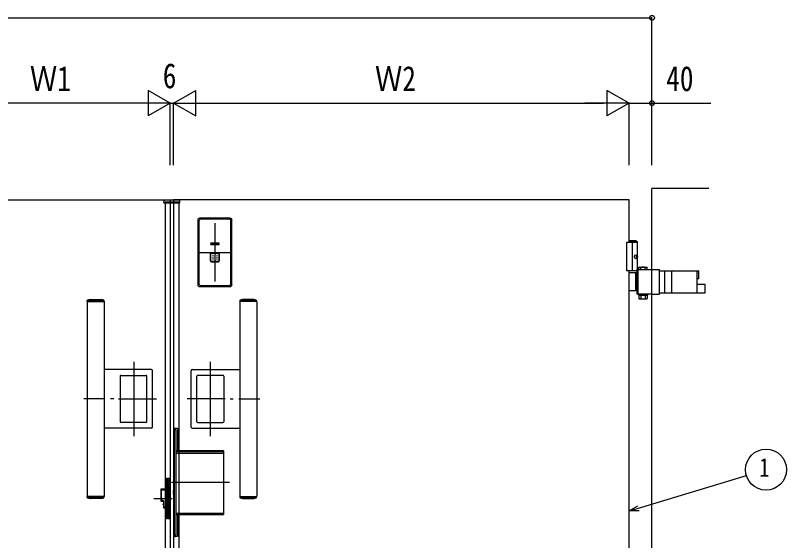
# Model space of a CAD drawing. Units: millimetres, scale not verified. Extents: x -4205 to 4205, y -2970 to 2970.
# Drawn here: x -387 to 967, y 529 to 1452 of the extents above; entities that cross this region are included whole.
import ezdxf
from ezdxf.enums import TextEntityAlignment as Align

# ---------------------------------------------------------------- set-up
doc = ezdxf.new("R2010")
doc.units = ezdxf.units.MM
doc.header["$LTSCALE"] = 12
for name, color, linetype in [('0-3_YKK_12', 2, 'Continuous'), ('0-4_YKK_A1', 4, 'Continuous'), ('0-5_YKK_D', 6, 'Continuous')]:
    doc.layers.add(name, color=color, linetype=linetype)
doc.styles.add('ＭＳ ゴシック', font='')
doc.styles.get('ＭＳ ゴシック').set_extended_font_data('MS Gothic')

msp = doc.modelspace()

# ---------------------------------------------------------------- linework, layer by layer
at = {"layer": '0-3_YKK_12'}
for p, q in [((-36.48, 1087.33), (-36.48, 984.33)), ((-62.99, 1035.83), (-9.99, 1035.83))]:
    msp.add_line(p, q, dxfattribs=at)
at = {"layer": '0-4_YKK_A1'}
for p, q in [((731.02, -151.87), (731.02, 1148.13)), ((831.02, 1148.13), (731.02, 1148.13)), ((-125.88, 1122.63), (-125.67, 1126.68)), ((-99.29, 1127.63), (-124.67, 1127.63)), ((-123.98, 1124.63), (-99.98, 1124.63)), ((-123.98, 1124.63), (-123.98, 1122.63)), ((-99.98, 1124.63), (-99.98, 1122.63)), ((-98.08, 1122.63), (-98.29, 1126.68)), ((691.02, 1053.13), (691.02, 1128.13)), ((-125.88, 1122.63), (-98.08, 1122.63)), ((-123.98, 1122.63), (-123.98, -66.37)), ((-99.98, 1122.63), (-99.98, -66.37)), ((-66.49, 1092.84), (-66.49, 978.82)), ((-64.81, 1091.15), (-66.49, 1092.84)), ((-64.6, 1090.95), (-64.6, 980.71)), ((-9.48, 1095.83), (-63.5, 1095.83)), ((-63.5, 1095.83), (-61.81, 1094.15)), ((-11.37, 1093.94), (-61.61, 1093.94)), ((-11.16, 1094.15), (-9.48, 1095.83)), ((-8.38, 980.71), (-8.38, 1090.95)), ((-6.49, 1092.84), (-8.17, 1091.15)), ((-6.49, 978.82), (-6.49, 1092.84)), ((-44.19, 1051.03), (-44.19, 1050.63)), ((-30.04, 1052.28), (-42.94, 1052.28)), ((-42.94, 1049.38), (-30.04, 1049.38)), ((-42.74, 1052.08), (-30.24, 1052.08)), ((-30.24, 1049.58), (-42.74, 1049.58)), ((-28.79, 1050.63), (-28.79, 1051.03)), ((703.52, 1056.13), (691.02, 1056.13)), ((705.52, 1054.13), (691.02, 1054.13)), ((696.02, 1053.13), (696.02, 1003.13)), ((703.52, 1056.13), (705.52, 1054.13)), ((705.52, 1000.13), (705.52, 1054.13)), ((-44.19, 1033.53), (-44.19, 1020.63)), ((-43.99, 1020.83), (-43.99, 1033.33)), ((-30.04, 1034.78), (-42.94, 1034.78)), ((-42.74, 1034.58), (-30.24, 1034.58)), ((-28.99, 1033.33), (-28.99, 1020.83)), ((-28.79, 1020.63), (-28.79, 1033.53)), ((704.22, 1030.23), (704.82, 1030.23)), ((-42.94, 1019.38), (-30.04, 1019.38)), ((-30.24, 1019.58), (-42.74, 1019.58)), ((703.21, 1028.55), (703.8, 1028.55)), ((703.21, 1027.71), (703.8, 1027.71)), ((704.22, 1026.03), (704.82, 1026.03)), ((705.52, 1003.13), (686.02, 1003.13)), ((691.02, 53.13), (691.02, 1003.13)), ((705.23, 1005.68), (731.02, 1005.68)), ((705.23, 962.58), (705.23, 1005.68)), ((707.03, 1004.18), (705.23, 1004.18)), ((707.03, 964.08), (707.03, 1004.18)), ((708.73, 1009.68), (707.73, 1009.1)), ((707.73, 1005.68), (707.73, 1009.1)), ((708.73, 1009.68), (721.73, 1009.68)), ((711.48, 1005.68), (711.48, 1009.1)), ((718.99, 1005.68), (718.99, 1009.1)), ((721.73, 1009.68), (722.74, 1009.1)), ((722.74, 1005.68), (722.74, 1009.1)), ((731.02, 1005.68), (744.51, 1005.68)), ((744.51, 962.58), (744.51, 1005.68)), ((744.51, 1003.63), (813.03, 1003.63)), ((753.68, 964.63), (753.68, 1003.63)), ((765.99, 964.63), (765.99, 1003.63)), ((813.03, 989.13), (813.03, 1003.63)), ((705.23, 1000.13), (691.02, 1000.13)), ((702.13, 1000.13), (702.13, 968.13)), ((813.03, 989.13), (810.43, 989.13)), ((-66.49, 978.82), (-64.81, 980.51)), ((-61.81, 977.51), (-63.5, 975.83)), ((-63.5, 975.83), (-9.48, 975.83)), ((-61.61, 977.72), (-11.37, 977.72)), ((-9.48, 975.83), (-11.16, 977.51)), ((-8.17, 980.51), (-6.49, 978.82)), ((707.03, 984.63), (705.23, 984.63)), ((707.03, 983.63), (705.23, 983.63)), ((824.57, 979.13), (810.43, 979.13)), ((824.57, 964.63), (824.57, 979.13)), ((705.23, 968.13), (691.02, 968.13)), ((707.03, 964.08), (705.23, 964.08)), ((731.02, 962.58), (705.23, 962.58)), ((711.13, 960.58), (711.13, 962.58)), ((719.33, 960.58), (719.33, 962.58)), ((731.02, 962.58), (744.51, 962.58)), ((744.51, 964.63), (824.57, 964.63)), ((-260.98, 949.63), (-260.98, 606.63)), ((-260.98, 949.63), (-258.98, 949.63)), ((-260.68, 949.63), (-260.68, 951)), ((-232.26, 951.44), (-259.7, 951.44)), ((-258.98, 949.63), (-230.98, 949.63)), ((-255.73, 953.13), (-236.23, 953.13)), ((-231.28, 951), (-231.28, 949.63)), ((-230.98, 949.63), (-230.98, 606.63)), ((7.02, 949.63), (7.02, 606.63)), ((35.02, 949.63), (7.02, 949.63)), ((7.32, 951), (7.32, 949.63)), ((8.3, 951.44), (35.74, 951.44)), ((31.77, 953.13), (12.27, 953.13)), ((37.02, 949.63), (35.02, 949.63)), ((36.72, 949.63), (36.72, 951)), ((37.02, 949.63), (37.02, 606.63)), ((707.73, 960.58), (707.73, 954.66)), ((707.73, 960.58), (722.74, 960.58)), ((708.73, 954.08), (707.73, 954.66)), ((708.73, 954.08), (721.73, 954.08)), ((711.48, 960.58), (711.48, 954.66)), ((718.99, 960.58), (718.99, 954.66)), ((721.73, 954.08), (722.74, 954.66)), ((722.74, 960.58), (722.74, 954.66)), ((-178.98, 843.59), (-178.98, 712.79)), ((-44.98, 843.59), (-44.98, 712.79)), ((-147.98, 829.63), (-230.98, 829.63)), ((-145.98, 728.63), (-145.98, 827.63)), ((-77.98, 728.63), (-77.98, 827.63)), ((-75.98, 829.63), (7.02, 829.63)), ((-202.98, 818.13), (-202.98, 738.13)), ((-201.48, 819.63), (-157.48, 819.63)), ((-155.98, 738.13), (-155.98, 818.13)), ((-67.98, 738.13), (-67.98, 818.13)), ((-22.48, 819.63), (-66.48, 819.63)), ((-20.98, 818.13), (-20.98, 738.13)), ((-229.52, 778.13), (-266.48, 778.13)), ((-214.01, 778.13), (-219.75, 778.13)), ((-205.7, 778.13), (-138.87, 778.13)), ((-18.26, 778.13), (-85.09, 778.13)), ((-9.95, 778.13), (-4.21, 778.13)), ((5.56, 778.13), (42.52, 778.13)), ((-157.48, 736.63), (-201.48, 736.63)), ((-66.48, 736.63), (-22.48, 736.63)), ((-147.98, 726.63), (-230.98, 726.63)), ((-108.98, 725.13), (-108.78, 725.13)), ((-108.98, 725.13), (-108.98, 537.13)), ((-108.78, 537.13), (-108.78, 725.13)), ((-105.98, 726.13), (-107.98, 726.13)), ((-107.98, 726.13), (-107.98, 725.93)), ((-107.98, 725.93), (-105.98, 725.93)), ((-107.98, 723.88), (-106.98, 724.88)), ((-107.98, 723.88), (-107.98, 538.38)), ((-107.98, 723.88), (-104.98, 723.88)), ((-104.98, 724.88), (-106.98, 724.88)), ((-106.23, 724.88), (-106.48, 725.13)), ((-106.23, 724.88), (-106.48, 724.88)), ((-101.98, 726.13), (-105.98, 726.13)), ((-105.98, 726.13), (-105.98, 725.93)), ((-105.98, 725.93), (-104.98, 725.93)), ((-105.98, 725.93), (-105.98, 725.13)), ((-105.98, 725.13), (-104.98, 725.13)), ((-105.28, 725.13), (-105.12, 724.97)), ((-104.98, 724.88), (-105.07, 724.88)), ((-104.98, 725.13), (-104.98, 725.93)), ((-104.98, 723.88), (-104.98, 724.88)), ((-104.98, 723.88), (-104.98, 538.38)), ((-101.98, 726.13), (-101.98, 686.13)), ((-75.98, 726.63), (7.02, 726.63)), ((-108.98, 684.64), (-108.98, 665.61)), ((-21.48, 682.13), (-104.98, 682.13)), ((-21.98, 687.13), (-104.88, 687.13)), ((-104.88, 686.13), (-21.48, 686.13)), ((-21.48, 682.63), (-104.88, 682.63)), ((-22.48, 682.13), (-22.48, 682.63)), ((-21.48, 686.13), (-20.98, 686.13)), ((-21.48, 686.13), (-21.48, 682.63)), ((-21.48, 682.63), (-20.98, 682.63)), ((-20.98, 682.13), (-21.48, 682.13)), ((-21.48, 682.13), (-21.48, 576.63)), ((-20.98, 682.63), (-20.98, 686.13)), ((-20.98, 576.63), (-20.98, 682.13)), ((-121.98, 637.63), (-121.98, 636.13)), ((-121.48, 636.13), (-121.48, 638.13)), ((-119.48, 638.13), (-121.48, 638.13)), ((-119.48, 638.13), (-119.48, 636.13)), ((-118.98, 637.63), (-118.98, 636.13)), ((-118.48, 636.13), (-118.48, 638.13)), ((-116.48, 638.13), (-118.48, 638.13)), ((-116.48, 638.13), (-116.48, 636.13)), ((-115.18, 638.13), (-115.18, 636.13)), ((-114.98, 636.13), (-114.98, 637.93)), ((-119.48, 636.13), (-119.48, 570.13)), ((-116.48, 636.13), (-116.48, 570.13)), ((-115.98, 570.13), (-115.98, 636.13)), ((-115.18, 636.13), (-115.18, 570.13)), ((-114.98, 636.13), (-115.18, 636.13)), ((-10.98, 631.13), (-112.98, 631.13)), ((-131.48, 618.63), (-131.48, 599.63)), ((-130.48, 618.63), (-131.48, 618.63)), ((-121.98, 619.63), (-130.48, 619.63)), ((-130.48, 618.63), (-130.48, 619.63)), ((-130.48, 599.63), (-130.48, 618.63)), ((-130.48, 618.63), (-121.98, 618.63)), ((-109.13, 617.13), (-109.12, 617.35)), ((-109.13, 617.13), (-109.13, 615.63)), ((-109.13, 612.63), (-109.13, 611.13)), ((-109.04, 615.02), (-109.09, 615.21)), ((-109.09, 613.05), (-109.04, 613.24)), ((-109.04, 610.52), (-109.09, 610.71)), ((-109.04, 617.74), (-108.98, 617.9)), ((-108.98, 614.86), (-109.04, 615.02)), ((-109.04, 613.24), (-108.98, 613.4)), ((-108.98, 610.36), (-109.04, 610.52)), ((-230.98, 606.63), (-260.98, 606.63)), ((-260.68, 605.26), (-260.68, 606.63)), ((-259.7, 604.82), (-232.26, 604.82)), ((-236.23, 603.13), (-255.73, 603.13)), ((-231.28, 606.63), (-231.28, 605.26)), ((-143.48, 603.13), (-111.48, 603.13)), ((-130.48, 599.63), (-131.48, 599.63)), ((-130.48, 599.63), (-130.48, 598.63)), ((-127.98, 599.63), (-130.48, 599.63)), ((-130.48, 598.63), (-127.98, 598.63)), ((-127.98, 599.63), (-127.98, 598.63)), ((-126.98, 597.63), (-126.98, 587.63)), ((-125.98, 597.63), (-126.98, 597.63)), ((-125.98, 587.63), (-125.98, 597.63)), ((7.02, 606.63), (37.02, 606.63)), ((7.32, 606.63), (7.32, 605.26)), ((35.74, 604.82), (8.3, 604.82)), ((12.27, 603.13), (31.77, 603.13)), ((36.72, 605.26), (36.72, 606.63)), ((-127.18, 592.63), (-127.18, 593.39)), ((-127.18, 593.39), (-126.98, 593.39)), ((-127.18, 592.63), (-126.98, 592.63)), ((-127.18, 591.87), (-127.18, 592.63)), ((-127.18, 591.71), (-127.18, 591.87)), ((-127.18, 591.87), (-126.98, 591.87)), ((-127.18, 591.71), (-126.98, 591.71)), ((-125.98, 587.63), (-126.98, 587.63)), ((-121.98, 587.63), (-125.98, 587.63)), ((-125.98, 587.63), (-125.98, 586.63)), ((-125.98, 586.63), (-121.98, 586.63)), ((-119.48, 570.13), (-121.48, 570.13)), ((-119.48, 570.13), (-119.48, 568.13)), ((-118.98, 570.13), (-119.48, 570.13)), ((-116.48, 570.13), (-118.48, 570.13)), ((-116.48, 570.13), (-116.48, 568.13)), ((-115.98, 570.13), (-116.48, 570.13)), ((-115.98, 570.13), (-115.98, 568.13)), ((-115.18, 570.13), (-115.98, 570.13)), ((-115.18, 570.13), (-115.18, 568.13)), ((-115.18, 570.13), (-114.98, 570.13)), ((-21.48, 576.63), (-104.98, 576.63)), ((-104.98, 575.13), (-21.48, 575.13)), ((-101.98, 575.13), (-101.98, 536.13)), ((-21.48, 576.63), (-21.48, 575.13)), ((-21.48, 576.63), (-20.98, 576.63)), ((-20.98, 575.63), (-20.98, 576.63)), ((-121.48, 568.13), (-119.48, 568.13)), ((-118.48, 568.13), (-116.48, 568.13)), ((-115.98, 568.13), (-115.18, 568.13)), ((-108.78, 537.13), (-108.98, 537.13)), ((-107.98, 538.38), (-107.98, 537.13)), ((-104.98, 538.38), (-107.98, 538.38)), ((-106.98, 537.38), (-107.98, 538.38)), ((-105.98, 537.13), (-107.98, 537.13)), ((-107.98, 536.13), (-105.98, 536.13)), ((-106.98, 537.38), (-104.98, 537.38)), ((-106.23, 537.38), (-106.48, 537.38)), ((-106.23, 537.38), (-106.48, 537.13)), ((-101.98, 536.13), (-106.45, 536.13)), ((-105.98, 537.13), (-105.98, 536.33)), ((-104.98, 537.13), (-105.98, 537.13)), ((-104.98, 536.33), (-105.98, 536.33)), ((-105.98, 536.33), (-105.98, 536.13)), ((-105.28, 537.13), (-105.12, 537.29)), ((-104.98, 537.38), (-105.07, 537.38)), ((-104.98, 537.38), (-104.98, 538.38)), ((-104.98, 536.33), (-104.98, 537.13))]:
    msp.add_line(p, q, dxfattribs=at)
for points in [[(-514.98, 1128.13), (-114.98, 1128.13), (-114.98, -71.87), (-514.98, -71.87), (-514.98, 3.13)], [(691.02, 1128.13), (-108.98, 1128.13), (-108.98, -71.87), (691.02, -71.87), (691.02, 3.13)], [(705.52, 1053.13), (686.02, 1053.13), (686.02, 1003.13)], [(703.8, 1028.55), (703.91, 1028.57), (704.02, 1028.61), (704.12, 1028.69), (704.21, 1028.8), (704.28, 1028.92), (704.32, 1029.07), (704.34, 1029.23), (704.34, 1029.39)], [(704.93, 1029.39), (704.96, 1029.23), (705, 1029.07), (705.07, 1028.92), (705.15, 1028.8), (705.25, 1028.69), (705.31, 1028.64)], [(704.34, 1026.87), (704.34, 1027.03), (704.32, 1027.19), (704.28, 1027.34), (704.21, 1027.46), (704.12, 1027.57), (704.02, 1027.65), (703.91, 1027.69), (703.8, 1027.71)], [(705.31, 1027.62), (705.25, 1027.57), (705.15, 1027.46), (705.07, 1027.34), (705, 1027.19), (704.96, 1027.03), (704.93, 1026.87)], [(810.43, 964.63), (810.43, 989.13), (810.43, 1003.63)], [(-105.98, 725.13), (-107.98, 725.13), (-107.98, 723.88)], [(-115.18, 638.13), (-115.98, 638.13), (-115.98, 636.13), (-115.18, 636.13)], [(-121.48, 570.13), (-121.48, 636.13), (-121.98, 636.13), (-121.98, 570.13)], [(-121.48, 636.13), (-119.48, 636.13), (-118.98, 636.13)], [(-118.48, 570.13), (-118.48, 636.13), (-118.98, 636.13), (-118.98, 570.13)], [(-118.48, 636.13), (-116.48, 636.13), (-115.98, 636.13)], [(-114.98, 568.33), (-114.98, 570.13), (-114.98, 636.13)], [(-109.09, 615.21), (-109.12, 615.41), (-109.13, 615.63)], [(-109.13, 612.63), (-109.12, 612.85), (-109.09, 613.05)], [(-109.09, 610.71), (-109.12, 610.91), (-109.13, 611.13)], [(-109.12, 617.35), (-109.09, 617.55), (-109.04, 617.74)], [(-127.18, 593.39), (-127.18, 593.55), (-126.98, 593.55)], [(-121.48, 568.13), (-121.48, 570.13), (-121.98, 570.13), (-121.98, 568.63)], [(-118.48, 568.13), (-118.48, 570.13), (-118.98, 570.13), (-118.98, 568.63)], [(-105.98, 536.33), (-107.98, 536.33), (-107.98, 536.13)]]:
    msp.add_lwpolyline(points, dxfattribs=at)
msp.add_lwpolyline([(707.53, 962.58), (722.93, 962.58), (722.93, 960.58), (707.53, 960.58)], close=True, dxfattribs=at)
for centre, radius, start, end in [((-124.67, 1126.63), 1, 90, 177), ((-99.29, 1126.63), 1, 3, 90), ((-63.5, 1092.84), 2.99, 89.95769, 180.04231), ((-61.61, 1090.95), 2.99, 89.95769, 180.04231), ((-11.37, 1090.95), 2.99, 359.95769, 90.04231), ((-9.48, 1092.84), 2.99, 359.95769, 90.04231), ((-42.94, 1051.03), 1.25, 90, 180), ((-42.94, 1050.63), 1.25, 180, 270), ((-42.74, 1050.83), 1.25, 90, 180), ((-42.74, 1050.83), 1.25, 180, 270), ((-30.24, 1050.83), 1.25, 0, 90), ((-30.24, 1050.83), 1.25, 270, 0), ((-30.04, 1051.03), 1.25, 0, 90), ((-30.04, 1050.63), 1.25, 270, 0), ((-42.94, 1033.53), 1.25, 90, 180), ((-42.74, 1033.33), 1.25, 90, 180), ((-39.99, 1029.83), 0.3, 0, 180), ((-39.99, 1029.83), 0.3, 180, 0), ((-36.49, 1029.83), 0.3, 0, 180), ((-36.49, 1029.83), 0.3, 180, 0), ((-32.99, 1029.83), 0.3, 0, 180), ((-32.99, 1029.83), 0.3, 180, 0), ((-30.24, 1033.33), 1.25, 0, 90), ((-30.04, 1033.53), 1.25, 0, 90), ((-42.94, 1020.63), 1.25, 180, 270), ((-42.74, 1020.83), 1.25, 180, 270), ((-39.99, 1027.08), 0.3, 0, 180), ((-39.99, 1027.08), 0.3, 180, 0), ((-39.99, 1024.33), 0.3, 0, 180), ((-39.99, 1024.33), 0.3, 180, 0), ((-36.49, 1027.08), 0.3, 0, 180), ((-36.49, 1027.08), 0.3, 180, 0), ((-36.49, 1024.33), 0.3, 0, 180), ((-36.49, 1024.33), 0.3, 180, 0), ((-32.99, 1027.08), 0.3, 0, 180), ((-32.99, 1027.08), 0.3, 180, 0), ((-32.99, 1024.33), 0.3, 0, 180), ((-32.99, 1024.33), 0.3, 180, 0), ((-30.24, 1020.83), 1.25, 270, 0), ((-30.04, 1020.63), 1.25, 270, 0), ((709.6, 1006.36), 3.32, 55.61575, 124.38425), ((715.23, 997.26), 12.42, 72.41205, 107.58795), ((720.86, 1006.36), 3.32, 55.61575, 124.38425), ((-63.5, 978.82), 2.99, 179.95769, 270.04231), ((-61.61, 980.71), 2.99, 179.95769, 270.04231), ((-11.37, 980.71), 2.99, 269.95769, 0.04231), ((-9.48, 978.82), 2.99, 269.95769, 0.04231), ((-259.88, 951), 0.8, 110.76843, 180), ((-245.98, 914.35), 40, 104.21682, 110.76843), ((-255.73, 952.83), 0.3, 90, 104.21682), ((-255.73, 952.83), 0.3, 61.29529, 90), ((-245.98, 970.64), 20, 241.29529, 250.4307), ((-252.58, 952.07), 0.3, 250.4307, 279.9206), ((-245.98, 914.35), 38, 80.0794, 99.9206), ((-239.38, 952.07), 0.3, 260.0794, 289.5693), ((-245.98, 970.64), 20, 289.5693, 298.70471), ((-236.23, 952.83), 0.3, 90, 118.70471), ((-236.23, 952.83), 0.3, 75.78318, 90), ((-245.98, 914.35), 40, 69.23157, 75.78318), ((-232.08, 951), 0.8, 0, 69.23157), ((8.12, 951), 0.8, 110.76843, 180), ((22.02, 914.35), 40, 104.21682, 110.76843), ((12.27, 952.83), 0.3, 90, 104.21682), ((12.27, 952.83), 0.3, 61.29529, 90), ((22.02, 970.64), 20, 241.29529, 250.4307), ((15.42, 952.07), 0.3, 250.4307, 279.9206), ((22.02, 914.35), 38, 80.0794, 99.9206), ((28.62, 952.07), 0.3, 260.0794, 289.5693), ((22.02, 970.64), 20, 289.5693, 298.70471), ((31.77, 952.83), 0.3, 90, 118.70471), ((31.77, 952.83), 0.3, 75.78318, 90), ((22.02, 914.35), 40, 69.23157, 75.78318), ((35.92, 951), 0.8, 0, 69.23157), ((709.6, 957.4), 3.32, 235.61575, 304.38425), ((715.23, 966.5), 12.42, 252.41205, 287.58795), ((720.86, 957.4), 3.32, 235.61575, 304.38425), ((-147.98, 827.63), 2, 0, 90), ((-75.98, 827.63), 2, 90, 180), ((-201.48, 818.13), 1.5, 90, 180), ((-201.48, 818.13), 1.5, 90, 180), ((-157.48, 818.13), 1.5, 0, 90), ((-157.48, 818.13), 1.5, 0, 90), ((-66.48, 818.13), 1.5, 90, 180), ((-66.48, 818.13), 1.5, 90, 180), ((-22.48, 818.13), 1.5, 0, 90), ((-22.48, 818.13), 1.5, 0, 90), ((-201.48, 738.13), 1.5, 180, 270), ((-201.48, 738.13), 1.5, 180, 270), ((-157.48, 738.13), 1.5, 270, 0), ((-157.48, 738.13), 1.5, 270, 0), ((-66.48, 738.13), 1.5, 180, 270), ((-66.48, 738.13), 1.5, 180, 270), ((-22.48, 738.13), 1.5, 270, 0), ((-22.48, 738.13), 1.5, 270, 0), ((-147.98, 728.63), 2, 270, 0), ((-107.98, 725.13), 1, 90, 180), ((-107.98, 725.13), 0.8, 90, 180), ((-105.18, 725.93), 0.2, 359.99999, 90), ((-105.26, 724.83), 0.2, 14.47751, 45), ((-75.98, 728.63), 2, 180, 270), ((-22.25, 686.34), 0.833, 56.97271, 70.80427), ((-21.98, 686.13), 1, 359.99999, 90), ((-22.11, 686.57), 0.566, 36.82942, 57.37008), ((-22.15, 686.56), 0.61, 15.92634, 34.81764), ((-23.29, 686.22), 1.8, 9.7701, 16.15978), ((-24.1, 686.02), 2.62, 6.7729, 11.15422), ((-818.37, 645.91), 797.9, 2.88926, 2.90366), ((-121.48, 637.63), 0.5, 90, 180.00001), ((-119.48, 637.63), 0.5, 0, 90), ((-118.48, 637.63), 0.5, 90, 180.00001), ((-116.48, 637.63), 0.5, 0, 90), ((-115.18, 637.93), 0.2, 0, 90), ((-130.48, 618.63), 1, 90, 180.00001), ((-108.53, 616.38), 0.5, 154.95324, 180), ((-108.53, 616.38), 0.5, 180, 205.04676), ((-108.53, 611.88), 0.5, 154.95324, 180), ((-108.53, 611.88), 0.5, 180, 205.04676), ((-259.88, 605.26), 0.8, 180, 249.23157), ((-245.98, 641.91), 40, 249.23157, 255.78318), ((-255.73, 603.43), 0.3, 255.78318, 270), ((-255.73, 603.43), 0.3, 270, 298.70471), ((-245.98, 585.62), 20, 109.5693, 118.70471), ((-252.58, 604.19), 0.3, 80.0794, 109.5693), ((-245.98, 641.91), 38, 260.0794, 279.9206), ((-239.38, 604.19), 0.3, 70.4307, 99.9206), ((-245.98, 585.62), 20, 61.29529, 70.4307), ((-236.23, 603.43), 0.3, 241.29529, 270), ((-236.23, 603.43), 0.3, 270, 284.21682), ((-245.98, 641.91), 40, 284.21682, 290.76843), ((-232.08, 605.26), 0.8, 290.76843, 0), ((-130.48, 599.63), 1, 179.99999, 270), ((-127.98, 597.63), 2, 0, 90), ((-127.98, 597.63), 1, 0, 90), ((8.12, 605.26), 0.8, 180, 249.23157), ((22.02, 641.91), 40, 249.23157, 255.78318), ((12.27, 603.43), 0.3, 255.78318, 270), ((12.27, 603.43), 0.3, 270, 298.70471), ((22.02, 585.62), 20, 109.5693, 118.70471), ((15.42, 604.19), 0.3, 80.0794, 109.5693), ((22.02, 641.91), 38, 260.0794, 279.9206), ((28.62, 604.19), 0.3, 70.4307, 99.9206), ((22.02, 585.62), 20, 61.29529, 70.4307), ((31.77, 603.43), 0.3, 241.29529, 270), ((31.77, 603.43), 0.3, 270, 284.21682), ((22.02, 641.91), 40, 284.21682, 290.76843), ((35.92, 605.26), 0.8, 290.76843, 0), ((-125.98, 587.63), 1, 179.99999, 270), ((-21.48, 575.63), 0.5, 270, 0.00001), ((-121.48, 568.63), 0.5, 179.99999, 270), ((-119.48, 568.63), 0.5, 270, 0), ((-118.48, 568.63), 0.5, 179.99999, 270), ((-116.48, 568.63), 0.5, 270, 0), ((-115.18, 568.33), 0.2, 270, 0), ((-107.98, 537.13), 1, 180, 270), ((-107.98, 537.13), 0.8, 180, 270), ((-105.18, 536.33), 0.2, 270, 0.00001), ((-105.26, 537.43), 0.2, 315, 345.52249)]:
    msp.add_arc(centre, radius, start, end, dxfattribs=at)
msp.add_ellipse((702.86, 1028.13), major_axis=(0, -3.5), ratio=0.707107, dxfattribs=at)
for centre, start_param, end_param in [((698.04, 1028.13), 4.8528504, 4.9478932), ((698.63, 1028.13), 4.8528504, 4.9478932), ((696.85, 1028.13), 4.6657054, 4.7590726), ((698.04, 1028.13), 4.4768847, 4.5719276), ((698.63, 1028.13), 4.4768847, 4.5719276)]:
    msp.add_ellipse(centre, major_axis=(0, 9), ratio=0.707107, start_param=start_param, end_param=end_param, dxfattribs=at)
at = {"layer": '0-5_YKK_D'}
for p, q in [((731.02, 1189.09), (731.02, 1449.13)), ((-554.98, 1448.13), (731.02, 1448.13)), ((-114.98, 1298.13), (-153.95, 1320.63)), ((-153.95, 1320.63), (-153.95, 1275.63)), ((-108.98, 1298.13), (-70.01, 1320.63)), ((-70.01, 1275.63), (-70.01, 1320.63)), ((691.02, 1298.13), (652.05, 1320.63)), ((652.05, 1320.63), (652.05, 1275.63)), ((-159.98, 1298.13), (-469.98, 1298.13)), ((-114.98, 1298.13), (-192.92, 1298.13)), ((-114.98, 1298.13), (-153.95, 1275.63)), ((-114.98, 1298.13), (-131.98, 1298.13)), ((-114.98, 1189.09), (-114.98, 1299.13)), ((-114.98, 1189.09), (-114.98, 1299.13)), ((-114.98, 1298.13), (-108.98, 1298.13)), ((-108.98, 1189.09), (-108.98, 1299.13)), ((-108.98, 1189.09), (-108.98, 1299.13)), ((-108.98, 1298.13), (-91.98, 1298.13)), ((-108.98, 1298.13), (-70.01, 1275.63)), ((-108.98, 1298.13), (-31.04, 1298.13)), ((-63.98, 1298.13), (646.02, 1298.13)), ((691.02, 1298.13), (613.08, 1298.13)), ((691.02, 1298.13), (652.05, 1275.63)), ((691.02, 1189.09), (691.02, 1299.13)), ((691.02, 1189.09), (691.02, 1299.13)), ((731.02, 1189.09), (731.02, 1299.13))]:
    msp.add_line(p, q, dxfattribs=at)
for points in [[(691.02, 1298.13), (731.02, 1298.13), (834.42, 1298.13)], [(691.02, 581.16), (707.29, 586.08), (896.91, 643.51)], [(708.61, 581.72), (691.02, 581.16), (705.97, 590.44)]]:
    msp.add_lwpolyline(points, dxfattribs=at)
for centre, radius in [((731.02, 1448.13), 4.25), ((731.02, 1298.13), 4.25), ((931.39, 653.86), 36)]:
    msp.add_circle(centre, radius, dxfattribs=at)

# ---------------------------------------------------------------- texts
at = {"layer": '0-5_YKK_D', "style": 'ＭＳ ゴシック', "width": 0.8}
for s, height, p in [('6', 43.99, (-127.98, 1311.13)), ('Ｗ1', 43.99, (-361.38, 1306.13)), ('Ｗ2', 43.99, (244.62, 1306.13)), ('40', 43.99, (756.02, 1306.13)), ('1', 32.99, (919.39, 631.36))]:
    msp.add_text(s, height=height, dxfattribs=at).set_placement(p, align=Align.BOTTOM_LEFT)

doc.saveas('drawing.dxf')
